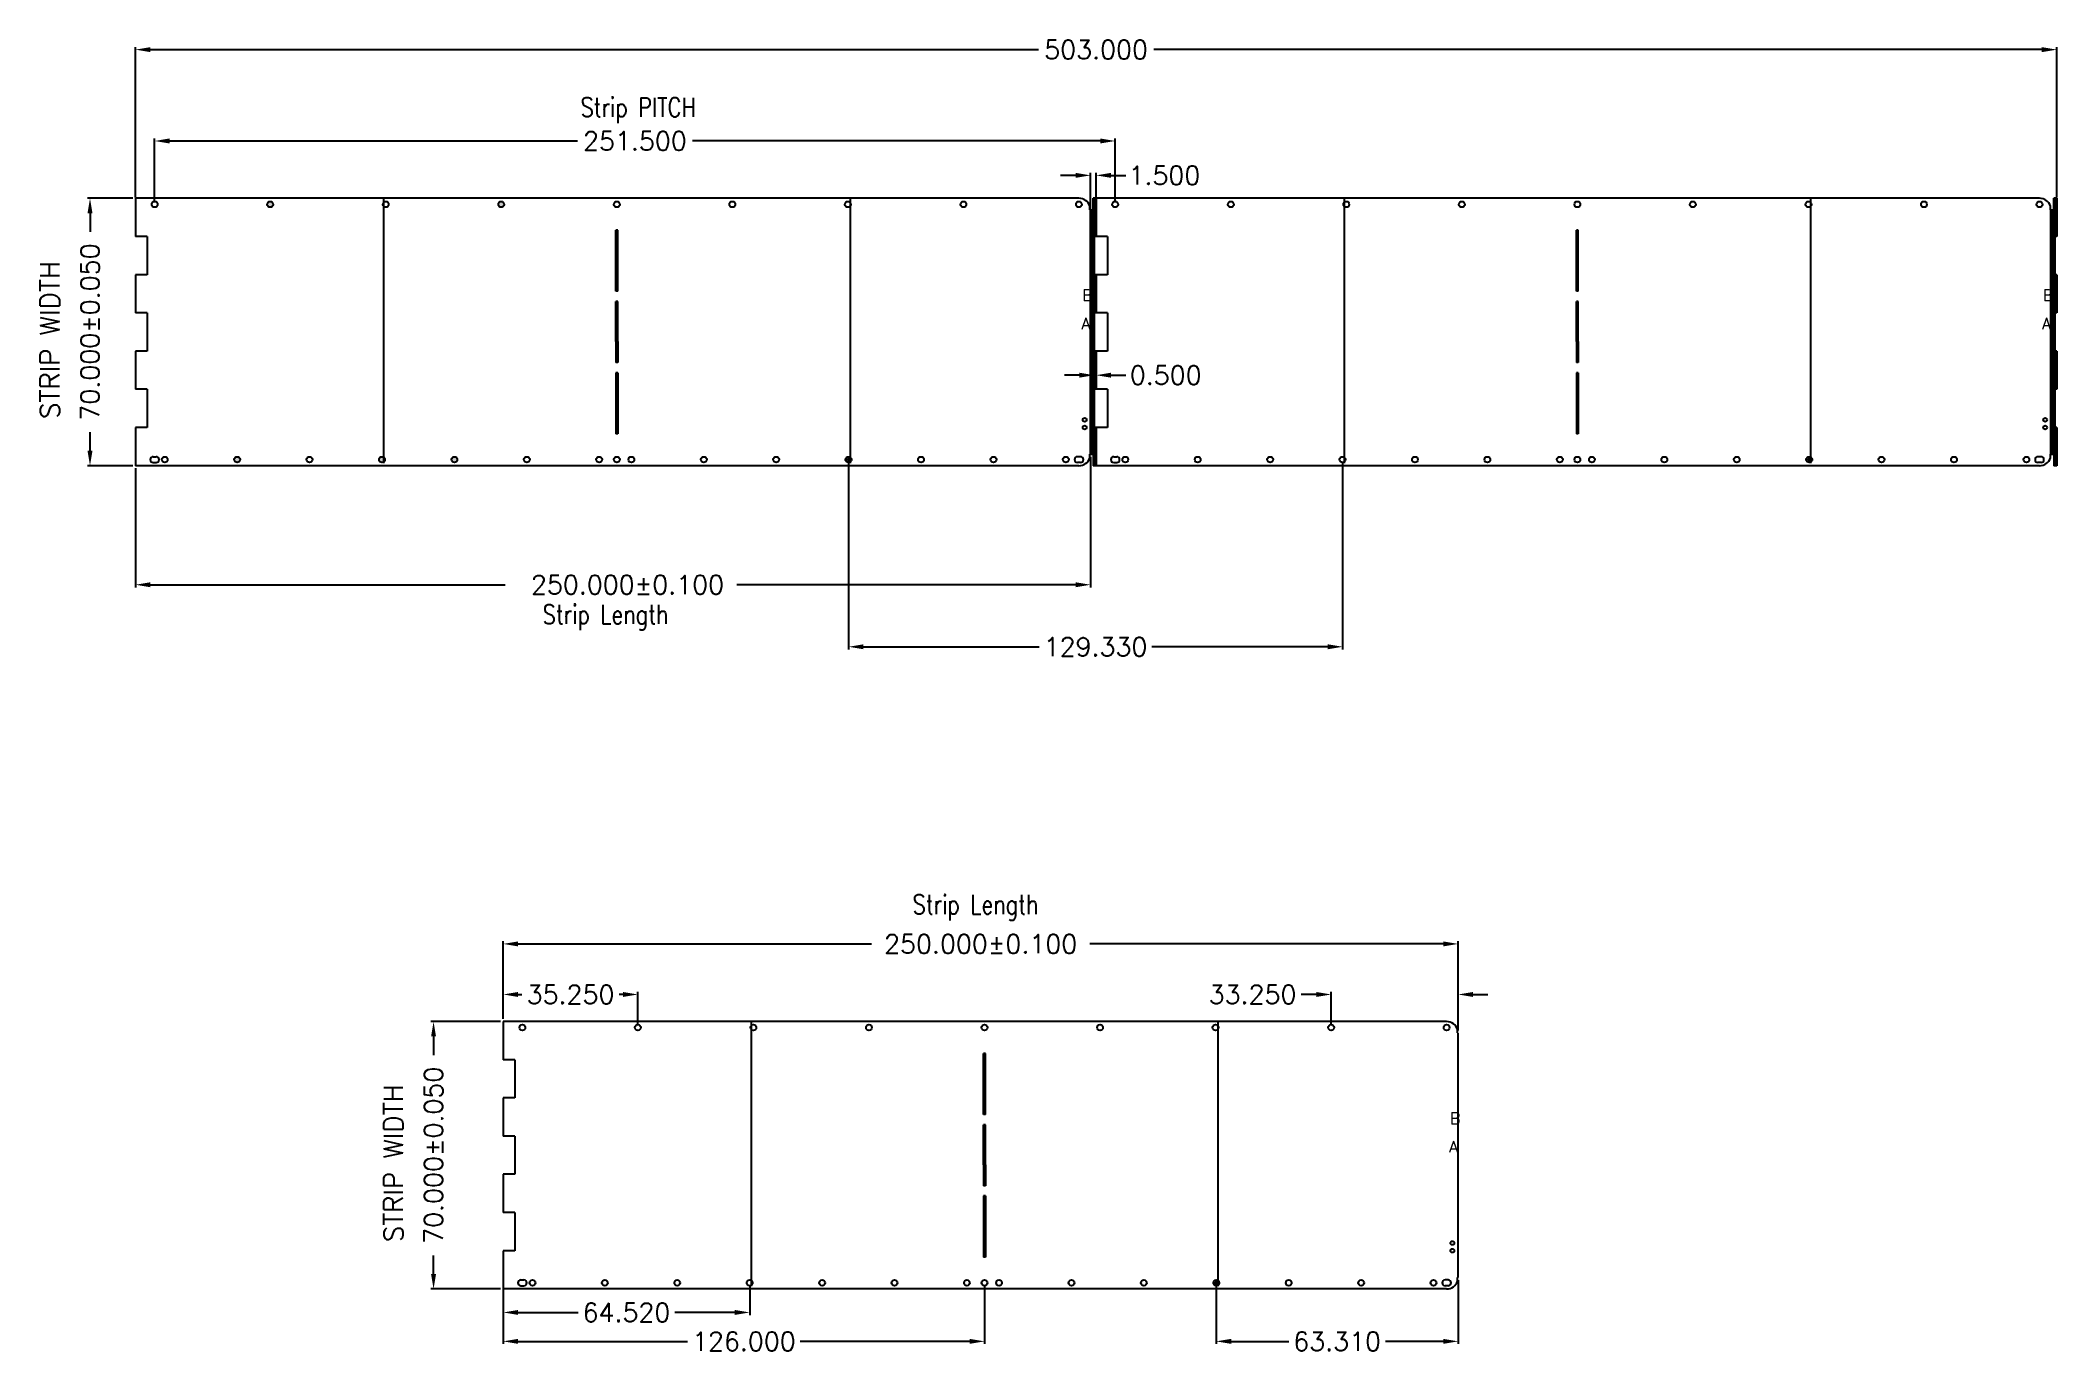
# Model space of a CAD drawing. Extents: x 2885 to 3413, y -1187 to -844.
import ezdxf

# ---------------------------------------------------------------- set-up
doc = ezdxf.new("R2010")
doc.units = 0
doc.header["$MEASUREMENT"] = 0
doc.layers.get('0').update_dxf_attribs({"color": 4, "linetype": 'CONTINUOUS'})
for name, color, linetype in [('1', 7, 'CONTINUOUS'), ('1D', 4, 'CONTINUOUS'), ('PAGE1', 7, 'CONTINUOUS')]:
    doc.layers.add(name, color=color, linetype=linetype)
doc.styles.add('ROMANS', font='romans.shx')
doc.styles.add('SIMPLEX', font='simplex.shx')
doc.styles.get("Standard").update_dxf_attribs({"font": 'simplex.shx'})

# ---------------------------------------------------------------- blocks, each defined once
blk = doc.blocks.new('Z$W@#56D822E0')
for p, q in [((3, -1.41), (2.85, -1.41)), ((2.85, -65.41), (3, -65.41))]:
    blk.add_line(p, q)
at = {"layer": 'PAGE1'}
for p, q in [((2.85, -1.41), (2.85, -0.48)), ((2.85, -66.35), (2.85, -65.41))]:
    blk.add_line(p, q, dxfattribs=at)

msp = doc.modelspace()

# ---------------------------------------------------------------- hatches: boundary and pattern name
at = {"layer": '1D'}
h = msp.add_hatch(dxfattribs=at)
h.set_pattern_fill('DOTS', color=1)
h.paths.add_polyline_path([(2937.36, -953.68, 1), (2935.83, -953.68, 1)])
h.paths.add_polyline_path([(2974.91, -953.03, 0.584488), (2973.75, -953.68, 0.584488), (2974.91, -954.33)])
h.paths.add_polyline_path([(2992.71, -953.68, 1), (2994.24, -953.68, 1)])
h.paths.add_polyline_path([(3004.98, -886.85, 1), (3006.51, -886.85, 1)])
h.paths.add_polyline_path([(2946.01, -886.85, 1), (2944.48, -886.85, 1)])
h.paths.add_polyline_path([(2974.91, -953.03), (2974.91, -954.33, 0.262237), (2975.28, -953.68, 0.262237)])
h = msp.add_hatch(dxfattribs=at)
h.set_pattern_fill('ANSI31', color=256, scale=2.5, style=0)
h.set_pattern_definition([(45, (5.11317, 1338.0376), (-0.22097087, 0.22097087), [])])
edge = h.paths.add_edge_path()
edge.add_line((3160.11, -952.27), (3160.75, -952.27))
edge.add_line((3160.75, -952.27), (3160.75, -955.27))
edge.add_line((3160.75, -955.27), (3161.5, -955.27))
edge.add_line((3161.5, -955.27), (3161.5, -945.27))
edge.add_line((3161.5, -945.27), (3161, -945.27))
edge.add_line((3161, -945.27), (3161, -935.27))
edge.add_line((3161, -935.27), (3161.5, -935.27))
edge.add_line((3161.5, -935.27), (3161.5, -925.27))
edge.add_line((3161.5, -925.27), (3161, -925.27))
edge.add_line((3161, -925.27), (3161, -915.27))
edge.add_line((3161, -915.27), (3161.5, -915.27))
edge.add_line((3161.5, -915.27), (3161.5, -905.27))
edge.add_line((3161.5, -905.27), (3161, -905.27))
edge.add_line((3161, -905.27), (3161, -895.27))
edge.add_line((3161, -895.27), (3161.5, -895.27))
edge.add_line((3161.5, -895.27), (3161.5, -885.27))
edge.add_line((3161.5, -885.27), (3160.75, -885.27))
edge.add_line((3160.75, -885.27), (3160.75, -888.27))
edge.add_line((3160.75, -888.27), (3160.11, -888.27))
edge.add_arc((3160.11, -888.15), 0.12, 191.2568, 270, ccw=False)
edge.add_line((3160, -888.17), (3160, -952.27))
edge.add_arc((3157, -952.27), 3, -2.2042, 0, ccw=False)
edge.add_arc((3160.11, -952.39), 0.12, 90, 177.7958, ccw=False)
h = msp.add_hatch(dxfattribs=at)
h.set_pattern_fill('ANSI31', color=256, scale=2.5, style=0)
h.set_pattern_definition([(45, (256.61317, 1338.0376), (-0.22097087, 0.22097087), [])])
edge = h.paths.add_edge_path()
edge.add_line((3411.61, -952.27), (3412.25, -952.27))
edge.add_line((3412.25, -952.27), (3412.25, -955.27))
edge.add_line((3412.25, -955.27), (3413, -955.27))
edge.add_line((3413, -955.27), (3413, -945.27))
edge.add_line((3413, -945.27), (3412.5, -945.27))
edge.add_line((3412.5, -945.27), (3412.5, -935.27))
edge.add_line((3412.5, -935.27), (3413, -935.27))
edge.add_line((3413, -935.27), (3413, -925.27))
edge.add_line((3413, -925.27), (3412.5, -925.27))
edge.add_line((3412.5, -925.27), (3412.5, -915.27))
edge.add_line((3412.5, -915.27), (3413, -915.27))
edge.add_line((3413, -915.27), (3413, -905.27))
edge.add_line((3413, -905.27), (3412.5, -905.27))
edge.add_line((3412.5, -905.27), (3412.5, -895.27))
edge.add_line((3412.5, -895.27), (3413, -895.27))
edge.add_line((3413, -895.27), (3413, -885.27))
edge.add_line((3413, -885.27), (3412.25, -885.27))
edge.add_line((3412.25, -885.27), (3412.25, -888.27))
edge.add_line((3412.25, -888.27), (3411.61, -888.27))
edge.add_arc((3411.61, -888.15), 0.12, 191.2568, 270, ccw=False)
edge.add_line((3411.5, -888.17), (3411.5, -952.27))
edge.add_arc((3408.5, -952.27), 3, -2.2042, 0, ccw=False)
edge.add_arc((3411.61, -952.39), 0.12, 90, 177.7958, ccw=False)

# ---------------------------------------------------------------- linework, layer by layer
at = {"layer": '1'}
for p, q in [((3157, -885.27), (2910, -885.27)), ((2910, -885.27), (2910, -895.27)), ((3408.5, -885.27), (3161.5, -885.27)), ((3161.5, -885.27), (3161.5, -895.27)), ((3160, -952.27), (3160, -888.27)), ((3411.5, -952.27), (3411.5, -888.27)), ((2913, -895.27), (2910, -895.27)), ((2913, -895.27), (2913, -905.27)), ((3035.75, -909.62), (3035.75, -893.62)), ((3036.25, -893.62), (3035.75, -893.62)), ((3036.25, -909.62), (3036.25, -893.62)), ((3164.5, -895.27), (3161.5, -895.27)), ((3164.5, -895.27), (3164.5, -905.27)), ((3287.25, -909.62), (3287.25, -893.62)), ((3287.75, -893.62), (3287.25, -893.62)), ((3287.75, -909.62), (3287.75, -893.62)), ((2910, -905.27), (2910, -915.27)), ((2913, -905.27), (2910, -905.27)), ((3161.5, -905.27), (3161.5, -915.27)), ((3164.5, -905.27), (3161.5, -905.27)), ((3036.25, -909.62), (3035.75, -909.62)), ((3035.75, -922.77), (3035.75, -912.27)), ((3036.25, -912.27), (3035.75, -912.27)), ((3036.25, -922.77), (3036.25, -912.27)), ((3287.75, -909.62), (3287.25, -909.62)), ((3287.25, -922.77), (3287.25, -912.27)), ((3287.75, -912.27), (3287.25, -912.27)), ((3287.75, -922.77), (3287.75, -912.27)), ((2913, -915.27), (2910, -915.27)), ((2913, -915.27), (2913, -925.27)), ((3164.5, -915.27), (3161.5, -915.27)), ((3164.5, -915.27), (3164.5, -925.27)), ((3035.75, -922.77), (3035.75, -928.27)), ((3036.25, -922.77), (3036.25, -928.27)), ((3287.25, -922.77), (3287.25, -928.27)), ((3287.75, -922.77), (3287.75, -928.27)), ((2910, -925.27), (2910, -935.27)), ((2913, -925.27), (2910, -925.27)), ((3036.25, -928.27), (3035.75, -928.27)), ((3161.5, -925.27), (3161.5, -935.27)), ((3164.5, -925.27), (3161.5, -925.27)), ((3287.75, -928.27), (3287.25, -928.27)), ((3035.75, -930.92), (3035.75, -946.92)), ((3036.25, -930.92), (3035.75, -930.92)), ((3036.25, -930.92), (3036.25, -946.92)), ((3287.25, -930.92), (3287.25, -946.92)), ((3287.75, -930.92), (3287.25, -930.92)), ((3287.75, -930.92), (3287.75, -946.92)), ((2913, -935.27), (2910, -935.27)), ((2913, -935.27), (2913, -945.27)), ((3164.5, -935.27), (3161.5, -935.27)), ((3164.5, -935.27), (3164.5, -945.27)), ((2910, -945.27), (2910, -955.27)), ((2913, -945.27), (2910, -945.27)), ((3036.25, -946.92), (3035.75, -946.92)), ((3161.5, -945.27), (3161.5, -955.27)), ((3164.5, -945.27), (3161.5, -945.27)), ((3287.75, -946.92), (3287.25, -946.92)), ((3157, -955.27), (2910, -955.27)), ((2914.6, -952.92), (2915.4, -952.92)), ((2914.6, -954.44), (2915.4, -954.44)), ((3095.65, -953.68), (3097.72, -953.68)), ((3096.69, -954.54), (3096.69, -952.82)), ((3157.4, -952.92), (3156.6, -952.92)), ((3157.4, -954.44), (3156.6, -954.44)), ((3408.5, -955.27), (3161.5, -955.27)), ((3166.1, -952.92), (3166.9, -952.92)), ((3166.1, -954.44), (3166.9, -954.44)), ((3347.15, -953.68), (3349.22, -953.68)), ((3348.19, -954.54), (3348.19, -952.82)), ((3408.9, -952.92), (3408.1, -952.92)), ((3408.9, -954.44), (3408.1, -954.44)), ((3253.27, -1100.79), (3006.27, -1100.79)), ((3006.27, -1100.79), (3006.27, -1110.79)), ((3256.27, -1167.79), (3256.27, -1103.79)), ((3009.27, -1110.79), (3006.27, -1110.79)), ((3009.27, -1110.79), (3009.27, -1120.79)), ((3132.02, -1125.14), (3132.02, -1109.14)), ((3132.52, -1109.14), (3132.02, -1109.14)), ((3132.52, -1125.14), (3132.52, -1109.14)), ((3006.27, -1120.79), (3006.27, -1130.79)), ((3009.27, -1120.79), (3006.27, -1120.79)), ((3132.52, -1125.14), (3132.02, -1125.14)), ((3132.02, -1138.29), (3132.02, -1127.79)), ((3132.52, -1127.79), (3132.02, -1127.79)), ((3132.52, -1138.29), (3132.52, -1127.79)), ((3009.27, -1130.79), (3006.27, -1130.79)), ((3009.27, -1130.79), (3009.27, -1140.79)), ((3132.02, -1138.29), (3132.02, -1143.79)), ((3132.52, -1138.29), (3132.52, -1143.79)), ((3006.27, -1140.79), (3006.27, -1150.79)), ((3009.27, -1140.79), (3006.27, -1140.79)), ((3132.52, -1143.79), (3132.02, -1143.79)), ((3009.27, -1150.79), (3006.27, -1150.79)), ((3009.27, -1150.79), (3009.27, -1160.79)), ((3132.02, -1146.44), (3132.02, -1162.44)), ((3132.52, -1146.44), (3132.02, -1146.44)), ((3132.52, -1146.44), (3132.52, -1162.44)), ((3006.27, -1160.79), (3006.27, -1170.79)), ((3009.27, -1160.79), (3006.27, -1160.79)), ((3132.52, -1162.44), (3132.02, -1162.44)), ((3253.27, -1170.79), (3006.27, -1170.79)), ((3010.87, -1168.44), (3011.67, -1168.44)), ((3010.87, -1169.96), (3011.67, -1169.96)), ((3191.93, -1169.2), (3193.99, -1169.2)), ((3192.96, -1170.05), (3192.96, -1168.34)), ((3253.67, -1168.44), (3252.87, -1168.44)), ((3253.67, -1169.96), (3252.87, -1169.96))]:
    msp.add_line(p, q, dxfattribs=at)
at = {"layer": '1', "color": 4}
for p, q in [((3160.75, -888.27), (3160.75, -885.27)), ((3161.5, -885.27), (3160.75, -885.27)), ((3412.25, -888.27), (3412.25, -885.27)), ((3413, -885.27), (3412.25, -885.27)), ((3160.75, -952.27), (3160.75, -955.27)), ((3161.5, -955.27), (3160.75, -955.27)), ((3412.25, -952.27), (3412.25, -955.27)), ((3413, -955.27), (3412.25, -955.27))]:
    msp.add_line(p, q, dxfattribs=at)
at = {"layer": '1'}
for centre, radius in [((2915, -886.85), 0.762), ((2975.5, -886.85), 0.762), ((3036, -886.85), 0.762), ((3066.25, -886.85), 0.762), ((3096.5, -886.85), 0.762), ((3126.75, -886.85), 0.762), ((3157, -886.85), 0.762), ((3166.5, -886.85), 0.762), ((3196.75, -886.85), 0.762), ((3227, -886.85), 0.762), ((3257.25, -886.85), 0.762), ((3287.5, -886.85), 0.762), ((3317.75, -886.85), 0.762), ((3348, -886.85), 0.762), ((3378.25, -886.85), 0.762), ((3408.5, -886.85), 0.762), ((3158.5, -943.27), 0.5), ((3158.5, -945.27), 0.5), ((3410, -943.27), 0.5), ((3410, -945.27), 0.5), ((2917.64, -953.68), 0.762), ((2955.56, -953.68), 0.762), ((3012.44, -953.68), 0.762), ((3031.4, -953.68), 0.762), ((3036, -953.68), 0.762), ((3039.81, -953.68), 0.762), ((3058.77, -953.68), 0.762), ((3077.73, -953.68), 0.762), ((3096.69, -953.68), 0.762), ((3115.65, -953.68), 0.762), ((3134.61, -953.68), 0.762), ((3153.57, -953.68), 0.762), ((3169.14, -953.68), 0.762), ((3188.1, -953.68), 0.762), ((3207.06, -953.68), 0.762), ((3226.02, -953.68), 0.762), ((3244.98, -953.68), 0.762), ((3263.94, -953.68), 0.762), ((3282.9, -953.68), 0.762), ((3287.5, -953.68), 0.762), ((3291.31, -953.68), 0.762), ((3310.27, -953.68), 0.762), ((3329.23, -953.68), 0.762), ((3348.19, -953.68), 0.762), ((3367.15, -953.68), 0.762), ((3386.11, -953.68), 0.762), ((3405.07, -953.68), 0.762), ((3011.27, -1102.37), 0.762), ((3041.52, -1102.37), 0.762), ((3071.77, -1102.37), 0.762), ((3102.02, -1102.37), 0.762), ((3132.27, -1102.37), 0.762), ((3162.52, -1102.37), 0.762), ((3192.77, -1102.37), 0.762), ((3223.02, -1102.37), 0.762), ((3253.27, -1102.37), 0.762), ((3254.77, -1158.79), 0.5), ((3254.77, -1160.79), 0.5), ((3013.91, -1169.2), 0.762), ((3032.87, -1169.2), 0.762), ((3051.83, -1169.2), 0.762), ((3070.79, -1169.2), 0.762), ((3089.75, -1169.2), 0.762), ((3108.71, -1169.2), 0.762), ((3127.67, -1169.2), 0.762), ((3132.27, -1169.2), 0.762), ((3136.08, -1169.2), 0.762), ((3155.04, -1169.2), 0.762), ((3174, -1169.2), 0.762), ((3192.96, -1169.2), 0.762), ((3211.92, -1169.2), 0.762), ((3230.88, -1169.2), 0.762), ((3249.84, -1169.2), 0.762)]:
    msp.add_circle(centre, radius, dxfattribs=at)
at = {"layer": '1', "color": 1}
for centre in [(2945.25, -886.85), (3005.75, -886.85), (2936.6, -953.68), (2974.52, -953.68), (2993.48, -953.68)]:
    msp.add_circle(centre, 0.762, dxfattribs=at)
at = {"layer": '1'}
for centre, start, end in [((2914.6, -953.68), 90, 270), ((2915.4, -953.68), 270, 90), ((3156.6, -953.68), 90, 270), ((3157.4, -953.68), 270, 90), ((3166.1, -953.68), 90, 270), ((3166.9, -953.68), 270, 90), ((3408.1, -953.68), 90, 270), ((3408.9, -953.68), 270, 90), ((3010.87, -1169.2), 90, 270), ((3011.67, -1169.2), 270, 90), ((3252.87, -1169.2), 90, 270), ((3253.67, -1169.2), 270, 90)]:
    msp.add_arc(centre, 0.762, start, end, dxfattribs=at)
at = {"layer": '1D'}
for p, q in [((2910, -885.1), (2910, -845.67)), ((2913.9, -846.35), (3146.42, -846.35)), ((3409.1, -846.35), (3176.57, -846.35)), ((3413, -885.1), (3413, -845.67)), ((2915, -886.17), (2915, -869.58)), ((2918.9, -870.26), (3025.67, -870.26)), ((3162.6, -870.26), (3055.82, -870.26)), ((3166.5, -886.17), (3166.5, -869.58)), ((3156.1, -879.26), (3152.2, -879.26)), ((3160, -892.48), (3160, -878.58)), ((3161.5, -892.48), (3161.5, -878.58)), ((3165.4, -879.26), (3169.3, -879.26)), ((2909.31, -885.27), (2897.39, -885.27)), ((2974.91, -885.27), (2974.91, -954.58)), ((3097.08, -885.27), (3097.08, -954.58)), ((3226.41, -885.27), (3226.41, -954.58)), ((3348.58, -885.27), (3348.58, -954.58)), ((2898.07, -889.17), (2898.07, -894.05)), ((3160, -888.27), (3160.75, -888.27)), ((3411.5, -888.27), (3412.25, -888.27)), ((3161.5, -895.27), (3161, -895.27)), ((3161, -895.27), (3161, -905.27)), ((3413, -895.27), (3412.5, -895.27)), ((3412.5, -895.27), (3412.5, -905.27)), ((3161.5, -905.27), (3161, -905.27)), ((3413, -905.27), (3412.5, -905.27)), ((3161.5, -915.27), (3161, -915.27)), ((3161, -915.27), (3161, -925.27)), ((3413, -915.27), (3412.5, -915.27)), ((3412.5, -915.27), (3412.5, -925.27)), ((3161.5, -925.27), (3161, -925.27)), ((3413, -925.27), (3412.5, -925.27)), ((3157.1, -931.58), (3153.2, -931.58)), ((3161, -934.58), (3161, -930.89)), ((3165.4, -931.58), (3169.3, -931.58)), ((3161.5, -935.27), (3161, -935.27)), ((3161, -935.27), (3161, -945.27)), ((3413, -935.27), (3412.5, -935.27)), ((3412.5, -935.27), (3412.5, -945.27)), ((2898.07, -951.37), (2898.07, -946.48)), ((3161.5, -945.27), (3161, -945.27)), ((3413, -945.27), (3412.5, -945.27)), ((2909.31, -955.27), (2897.39, -955.27)), ((3096.69, -954.36), (3096.69, -1003.36)), ((3160, -952.27), (3160.75, -952.27)), ((3160, -952.95), (3160, -987.12)), ((3226.02, -954.36), (3226.02, -1003.36)), ((3411.5, -952.27), (3412.25, -952.27)), ((2910, -955.95), (2910, -987.12)), ((2913.9, -986.44), (3006.78, -986.44)), ((3156.1, -986.44), (3067.46, -986.44)), ((3100.59, -1002.68), (3146.62, -1002.68)), ((3222.12, -1002.68), (3176.08, -1002.68)), ((3006.27, -1100.1), (3006.27, -1079.79)), ((3010.17, -1080.47), (3102.73, -1080.47)), ((3252.37, -1080.47), (3159.81, -1080.47)), ((3256.27, -1103.1), (3256.27, -1079.79)), ((3006.27, -1100.1), (3006.27, -1093.02)), ((3010.17, -1093.7), (3011.14, -1093.7)), ((3037.62, -1093.7), (3036.65, -1093.7)), ((3041.52, -1101.69), (3041.52, -1093.02)), ((3219.12, -1093.7), (3215.22, -1093.7)), ((3223.02, -1101.69), (3223.02, -1093.02)), ((3256.27, -1103.1), (3256.27, -1093.02)), ((3260.17, -1093.7), (3264.07, -1093.7)), ((3005.58, -1100.79), (2987.34, -1100.79)), ((3071.18, -1100.79), (3071.18, -1170.1)), ((3193.35, -1100.79), (3193.35, -1170.1)), ((2988.02, -1104.69), (2988.02, -1109.57)), ((2988.02, -1166.89), (2988.02, -1162)), ((3005.58, -1170.79), (2987.34, -1170.79)), ((3006.27, -1169.88), (3006.27, -1177.63)), ((3006.27, -1171.47), (3006.27, -1185.2)), ((3070.79, -1169.88), (3070.79, -1177.63)), ((3132.27, -1169.88), (3132.27, -1185.2)), ((3192.96, -1169.88), (3192.96, -1185.2)), ((3256.27, -1168.47), (3256.27, -1185.2)), ((3010.17, -1176.95), (3025.89, -1176.95)), ((3066.89, -1176.95), (3051.17, -1176.95)), ((3010.17, -1184.52), (3054.54, -1184.52)), ((3128.37, -1184.52), (3083.99, -1184.52)), ((3196.86, -1184.52), (3211.97, -1184.52)), ((3252.37, -1184.52), (3237.25, -1184.52))]:
    msp.add_line(p, q, dxfattribs=at)
for points in [[(2913.9, -845.7), (2913.9, -847), (2910, -846.35)], [(3409.1, -845.7), (3409.1, -847), (3413, -846.35)], [(2918.9, -869.61), (2918.9, -870.91), (2915, -870.26)], [(3162.6, -869.61), (3162.6, -870.91), (3166.5, -870.26)], [(3156.1, -878.61), (3156.1, -879.91), (3160, -879.26)], [(3165.4, -878.61), (3165.4, -879.91), (3161.5, -879.26)], [(2897.42, -889.17), (2898.72, -889.17), (2898.07, -885.27)], [(3157.1, -930.93), (3157.1, -932.23), (3161, -931.58)], [(3165.4, -930.93), (3165.4, -932.23), (3161.5, -931.58)], [(2897.42, -951.37), (2898.72, -951.37), (2898.07, -955.27)], [(2913.9, -985.79), (2913.9, -987.09), (2910, -986.44)], [(3156.1, -985.79), (3156.1, -987.09), (3160, -986.44)], [(3100.59, -1002.03), (3100.59, -1003.33), (3096.69, -1002.68)], [(3222.12, -1002.03), (3222.12, -1003.33), (3226.02, -1002.68)], [(3010.17, -1079.82), (3010.17, -1081.12), (3006.27, -1080.47)], [(3252.37, -1079.82), (3252.37, -1081.12), (3256.27, -1080.47)], [(3010.17, -1093.05), (3010.17, -1094.35), (3006.27, -1093.7)], [(3037.62, -1093.05), (3037.62, -1094.35), (3041.52, -1093.7)], [(3219.12, -1093.05), (3219.12, -1094.35), (3223.02, -1093.7)], [(3260.17, -1093.05), (3260.17, -1094.35), (3256.27, -1093.7)], [(2987.37, -1104.69), (2988.67, -1104.69), (2988.02, -1100.79)], [(2987.37, -1166.89), (2988.67, -1166.89), (2988.02, -1170.79)], [(3010.17, -1176.3), (3010.17, -1177.6), (3006.27, -1176.95)], [(3066.89, -1176.3), (3066.89, -1177.6), (3070.79, -1176.95)], [(3010.17, -1183.87), (3010.17, -1185.17), (3006.27, -1184.52)], [(3128.37, -1183.87), (3128.37, -1185.17), (3132.27, -1184.52)], [(3196.86, -1183.87), (3196.86, -1185.17), (3192.96, -1184.52)], [(3252.37, -1183.87), (3252.37, -1185.17), (3256.27, -1184.52)]]:
    msp.add_solid(points, dxfattribs=at)
at = {"layer": 'PAGE1'}
for p, q in [((3413, -885.27), (3413, -895.27)), ((3413, -905.27), (3413, -915.27)), ((3413, -925.27), (3413, -935.27)), ((3413, -945.27), (3413, -955.27))]:
    msp.add_line(p, q, dxfattribs=at)
for centre, start, end in [((3157, -888.27), 18.1949, 90), ((3408.5, -888.27), 18.1949, 90), ((3157, -952.27), 270, 341.8051), ((3408.5, -952.27), 270, 341.8051), ((3253.27, -1103.79), 18.1949, 90), ((3253.27, -1167.79), 270, 341.8051)]:
    msp.add_arc(centre, 3, start, end, dxfattribs=at)

# ---------------------------------------------------------------- block references
at = {"layer": '1'}
for p in [(3157, -886.85), (3408.5, -886.85), (3253.27, -1102.37)]:
    msp.add_blockref('Z$W@#56D822E0', p, dxfattribs=at)

# ---------------------------------------------------------------- texts
at = {"layer": '1', "char_height": 3, "width": 3, "attachment_point": 1}
for s, insert in [('B', (3157.88, -909.12)), ('B', (3409.38, -909.12)), ('A', (3157.65, -916.59)), ('A', (3409.15, -916.59)), ('B', (3254.16, -1124.64)), ('A', (3253.92, -1132.11))]:
    msp.add_mtext(s, dxfattribs=dict(at, insert=insert))
at = {"layer": '1D', "style": 'SIMPLEX', "width": 0.8}
for s, p in [('Strip PITCH', (3026.51, -863.94)), ('Strip Length', (3016.6, -996.7)), ('Strip Length', (3113.46, -1072.64))]:
    msp.add_text(s, height=5, dxfattribs=at).set_placement(p)
at = {"layer": '1D', "style": 'SIMPLEX'}
for p in [(2890.06, -943.01), (2980.01, -1158.53)]:
    msp.add_text('STRIP WIDTH', height=5, rotation=90, dxfattribs=at).set_placement(p)
at = {"layer": '1D', "char_height": 4.875, "attachment_point": 5, "style": 'ROMANS'}
for s, insert in [('\\A1;503.000', (3161.5, -846.35)), ('\\A1;251.500', (3040.75, -870.26)), ('\\A1;1.500', (3179.38, -879.26)), ('\\A1;0.500', (3179.73, -931.58)), ('\\A1;250.000%%P0.100', (3038.81, -986.44)), ('\\A1;129.330', (3161.35, -1002.68)), ('\\A1;250.000%%p0.100', (3131.27, -1080.47)), ('\\A1;35.250', (3023.89, -1093.7)), ('\\A1;33.250', (3202.46, -1093.7)), ('\\A1;64.520', (3038.53, -1176.95)), ('\\A1;126.000', (3069.27, -1184.52)), ('\\A1;63.310', (3224.61, -1184.52))]:
    msp.add_mtext(s, dxfattribs=dict(at, insert=insert))
at = {"layer": '1D', "char_height": 4.875, "attachment_point": 5, "rotation": 90, "style": 'ROMANS'}
for insert in [(2898.07, -920.27), (2988.02, -1135.79)]:
    msp.add_mtext('\\A1;70.000%%p0.050', dxfattribs=dict(at, insert=insert))

doc.saveas('drawing.dxf')
